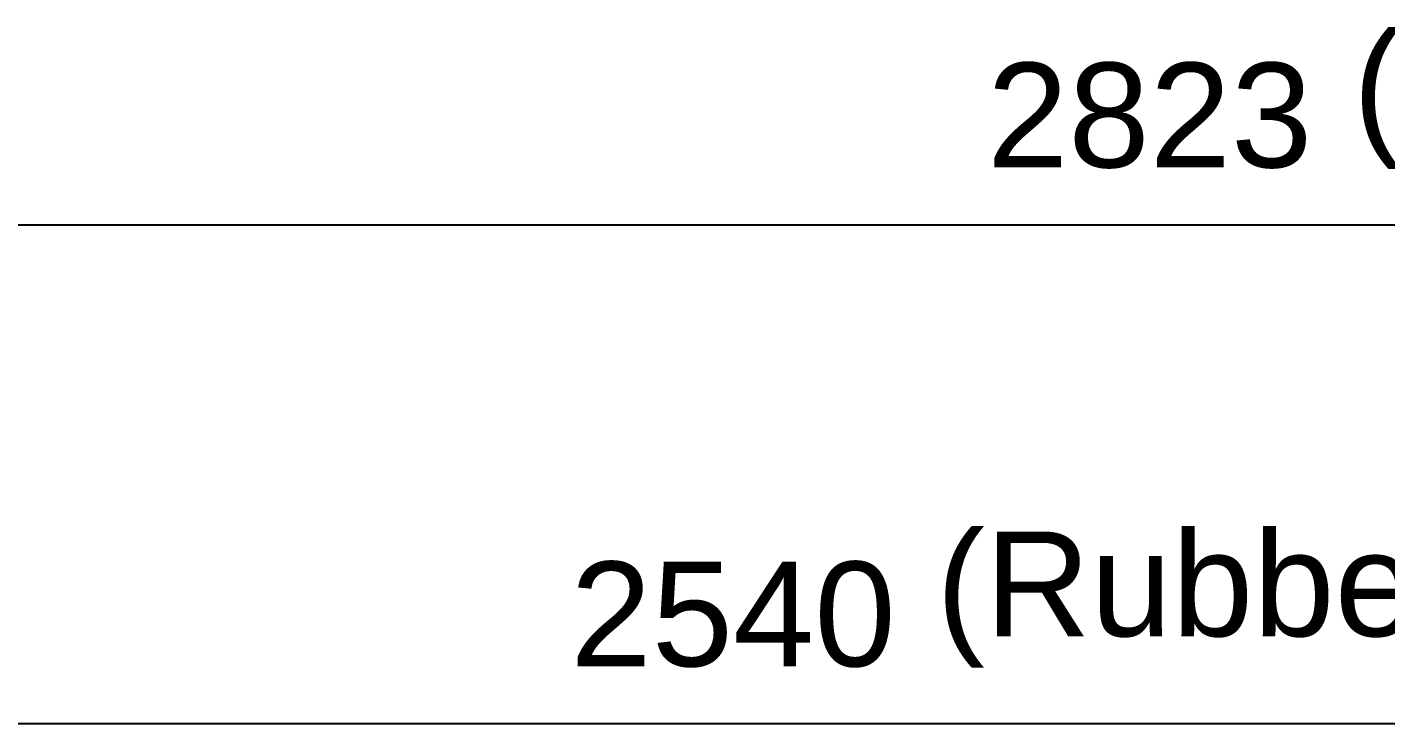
# Paper-space layout 'Drive Roller (Fix)' of a CAD drawing. Header units: millimetres. Extents: x -170 to 420, y 0 to 297.
# Drawn here: x 191.39 to 223.69, y 148.86 to 165.42 of the extents above; entities that cross this region are included whole.
import ezdxf

# ---------------------------------------------------------------- set-up
doc = ezdxf.new("R2010")
doc.units = ezdxf.units.MM
doc.layers.add('Dimensions', color=5, linetype='Continuous', lineweight=25)
doc.styles.add('Text Style6', font='ARIAL.TTF')

# ---------------------------------------------------------------- blocks, each defined once
blk = doc.blocks.new('2dTransSymbol8')
at = {"layer": 'Dimensions', "color": 179, "linetype": 'Continuous', "lineweight": 25, "true_color": 0x262659}
blk.add_line((92.588, 160.721), (370.888, 160.721), dxfattribs=at)
at = {"layer": 'Dimensions', "color": 18, "linetype": 'Continuous', "lineweight": 25, "true_color": 0x000000, "insert": (221.939, 162.054), "char_height": 2.4892, "attachment_point": 7, "style": 'Text Style6'}
blk.add_mtext(' (Total)', dxfattribs=at)
at = {"layer": 'Dimensions', "linetype": 'Continuous', "lineweight": 25, "insert": (214.206, 162.054), "char_height": 2.4892, "attachment_point": 7, "style": 'Text Style6'}
blk.add_mtext('2823', dxfattribs=at)
blk = doc.blocks.new('2dTransSymbol9')
at = {"layer": 'Dimensions', "color": 179, "linetype": 'Continuous', "lineweight": 25, "true_color": 0x262659}
blk.add_line((362.538, 148.858), (112.538, 148.858), dxfattribs=at)
at = {"layer": 'Dimensions', "color": 18, "linetype": 'Continuous', "lineweight": 25, "true_color": 0x000000, "insert": (212.034, 150.19), "char_height": 2.4892, "attachment_point": 7, "style": 'Text Style6'}
blk.add_mtext(' (Rubberised Length)', dxfattribs=at)
at = {"layer": 'Dimensions', "linetype": 'Continuous', "lineweight": 25, "insert": (204.301, 150.19), "char_height": 2.4892, "attachment_point": 7, "style": 'Text Style6'}
blk.add_mtext('2540', dxfattribs=at)

psp = doc.layouts.new('Drive Roller (Fix)')

# ---------------------------------------------------------------- block references
at = {"layer": 'Dimensions'}
for name in ['2dTransSymbol8', '2dTransSymbol9']:
    psp.add_blockref(name, (0, 0), dxfattribs=at)

doc.saveas('drawing.dxf')
